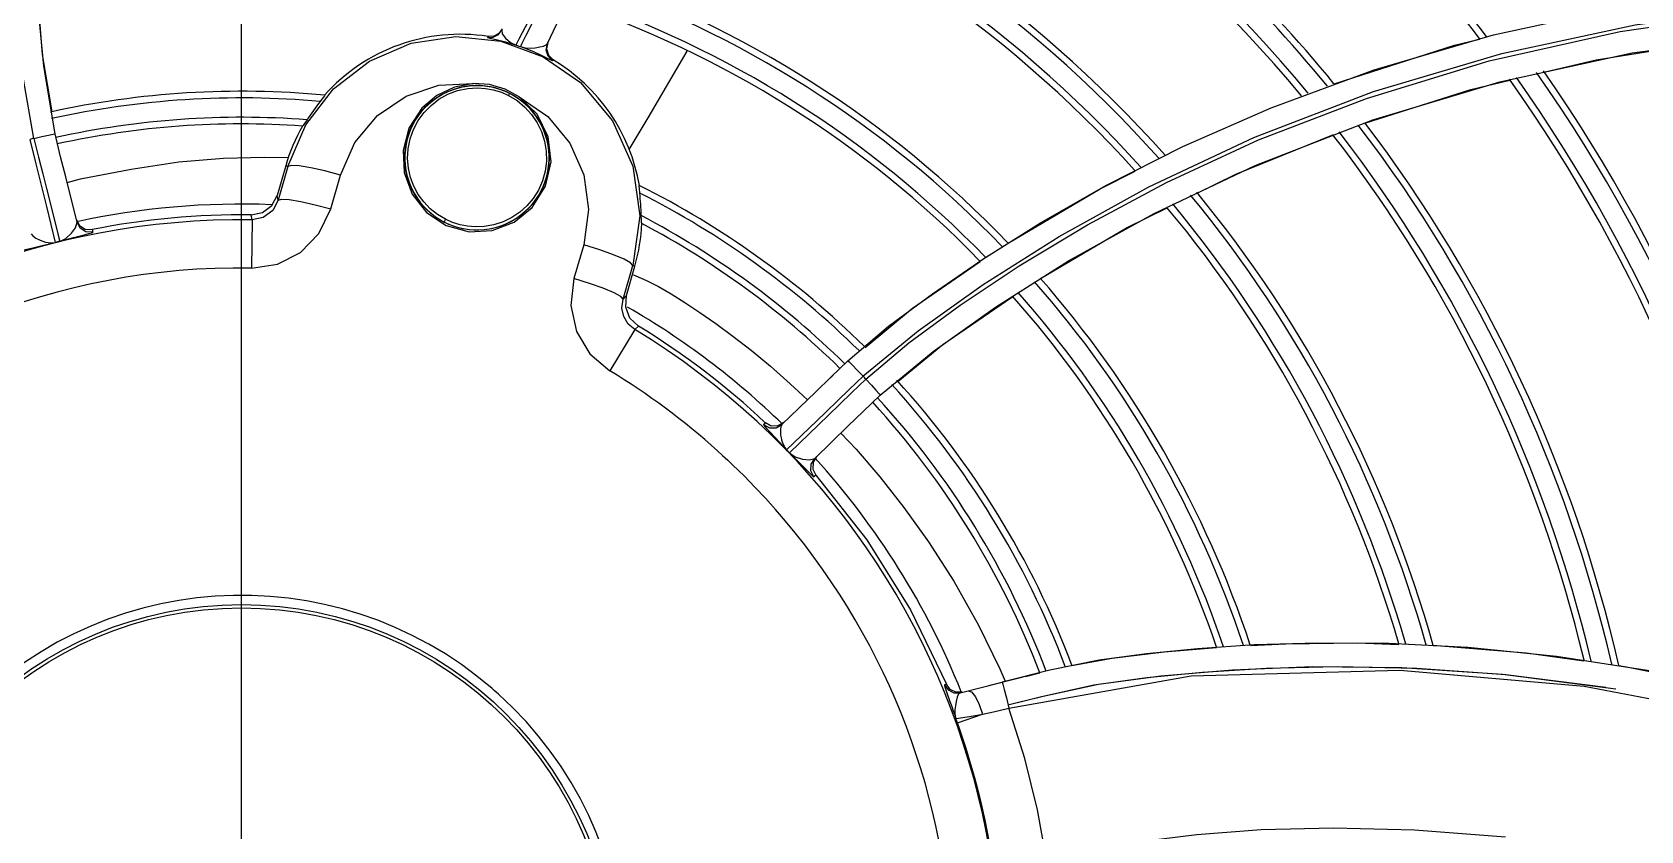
# Model space of a CAD drawing. Header units: metres. Extents: x -367 to 374, y -238 to 224.
# Drawn here: x 351.6378 to 351.7574, y 176.7256 to 176.785 of the extents above; entities that cross this region are included whole.
import ezdxf
from ezdxf.enums import TextEntityAlignment as Align

# ---------------------------------------------------------------- set-up
doc = ezdxf.new("R2010")
doc.units = ezdxf.units.M
for name, color, linetype in [('ELE-ALIMENTADORES', 160, 'Continuous'), ('LA_BAU_BASES GERAIS_R00$0$ARQ-XREF-ATT', 8, 'Continuous'), ('LA_BAU_BASES GERAIS_R00$0$BASE', 253, 'Continuous'), ('LA_BAU_BASES GERAIS_R00$0$dutos', 31, 'Continuous')]:
    doc.layers.add(name, color=color, linetype=linetype)
doc.styles.add('LA_BAU_BASES GERAIS_R00$0$R60-125-RS', font='romans.shx', dxfattribs={"height": 0.19})
doc.styles.add('LA_BAU_BASES GERAIS_R00$0$R80-100-RS', font='romans.shx', dxfattribs={"height": 0.203})

# ---------------------------------------------------------------- blocks, each defined once
blk = doc.blocks.new('LA_BAU_BASES GERAIS_R00$0$A$C2E3D5B4E')
at = {"layer": 'LA_BAU_BASES GERAIS_R00$0$dutos', "color": 251}
for p, q in [((-15.09664577555668, -1.495762050046039), (-15.09664577555668, -0.9803166271737496)), ((-15.0035933161862, -1.165231849159397), (-14.99382431792947, -1.163130484613873)), ((-15.07599991465122, -1.165535579824507), (-15.07529210589928, -1.164187713734179)), ((-15.08070982175514, -1.165364814792781), (-15.07736667813742, -1.165705563744893)), ((-15.0783201881145, -1.165362047825226), (-15.07835724816096, -1.165445155202804)), ((-15.07789427579928, -1.165335525510898), (-15.07832065996581, -1.165361989179189)), ((-15.01247347682738, -1.167839299871673), (-15.0035933161862, -1.165231849159397)), ((-14.99329244070441, -1.166590710651406), (-14.98308865663239, -1.165199644219399)), ((-15.07736667813742, -1.165705563744893), (-15.07421569964754, -1.166871270238232)), ((-15.07387573849974, -1.165816769088167), (-15.07396893630812, -1.16629453147624)), ((-15.07396893630812, -1.16629453147624), (-15.07382665194427, -1.166757937073896)), ((-15.07382665194427, -1.166757937073896), (-15.07348152207078, -1.16710094608942)), ((-15.00311879200262, -1.16872362647581), (-14.99329244070441, -1.166590710651406)), ((-15.07421569964754, -1.166871270238232), (-15.07145212837941, -1.168791617423892)), ((-15.07351808635985, -1.167177653104488), (-15.07348152207078, -1.16710094608942)), ((-15.02011352039244, -1.170658630285914), (-15.01247347682738, -1.167839299871673)), ((-15.07940310860022, -1.168869220846034), (-15.08082581373765, -1.169125452614651)), ((-15.01256482980398, -1.171565594074025), (-15.00311879200262, -1.16872362647581)), ((-15.07600301725961, -1.169844019463824), (-15.07705690527746, -1.169273028044415)), ((-15.07637308124049, -1.169781387380397), (-15.07670629271252, -1.169596280131088)), ((-15.07467123160313, -1.17114824445315), (-15.07600301725961, -1.169844019463824)), ((-15.08324330173764, -1.170685674489221), (-15.08420776391222, -1.172183938954447)), ((-15.07385119860646, -1.172815302062816), (-15.07467123160313, -1.17114824445315)), ((-15.02131561692704, -1.174957047767464), (-15.01256482980398, -1.171565594074025)), ((-15.07363097592406, -1.174667295026381), (-15.07385119860646, -1.172815302062816)), ((-15.09336017679061, -1.174982490862647), (-15.09398862411672, -1.177174147146332)), ((-15.09319559236565, -1.175029684698245), (-15.09390706321483, -1.177525232078267)), ((-15.09319559236565, -1.175029684698245), (-15.09336017679288, -1.17498249087447)), ((-15.02882178919162, -1.178511261674146), (-15.02131561692704, -1.174957047767464)), ((-15.10886675052598, -1.179170425694508), (-15.10975179311663, -1.175615937090413)), ((-15.08929236620588, -1.175656907311975), (-15.09045767359521, -1.175350458906621)), ((-15.09000958529123, -1.178172617115422), (-15.08929236620133, -1.175656907293785)), ((-15.09390706321483, -1.177525232078267), (-15.09398862411672, -1.177174147146332)), ((-15.11045665220172, -1.180663996135706), (-15.11112052320732, -1.177992038581294)), ((-15.0958538058876, -1.178989097821329), (-15.09593568328592, -1.178622501751931)), ((-15.08288288347239, -1.1784459421321), (-15.08142682200787, -1.179410525153514)), ((-15.10825166760242, -1.179685112119557), (-15.10774964642042, -1.179713980722852)), ((-15.10774964642042, -1.179713980722852), (-15.10770120385632, -1.179908735012475)), ((-15.09585387661991, -1.178989099903163), (-15.09590408807617, -1.182567087536597)), ((-15.11029981886259, -1.18001879656066), (-15.11015680603441, -1.180589266456707)), ((-15.07121297771982, -1.180841088518434), (-15.07193786453399, -1.18335459965482)), ((-15.0700209620918, -1.18121250653229), (-15.07121297780031, -1.18084108879674)), ((-15.068289552647, -1.184870929950819), (-15.06757047686824, -1.182377568334857)), ((-15.06740589244146, -1.182424762158632), (-15.06757047686824, -1.182377568334857)), ((-15.04529963841696, -1.184484787486952), (-15.04155553729197, -1.181912292418644)), ((-15.06803433976302, -1.184616418425946), (-15.06740589243691, -1.182424762142261)), ((-15.06758348788253, -1.183044111068455), (-15.06733076132423, -1.183150622755136)), ((-15.06803433976302, -1.184616418425946), (-15.068289552647, -1.184870929950819)), ((-15.06741428767509, -1.187144022923974), (-15.06926774537578, -1.190204927096318)), ((-15.06715066446031, -1.186876468741218), (-15.06741434222249, -1.187143986319541)), ((-15.05317044377625, -1.190999213724069), (-15.05268086692013, -1.190523882197056)), ((-15.0539537520458, -1.191760828923805), (-15.05647518937758, -1.194192955404731)), ((-15.05785512450029, -1.194201435338698), (-15.05771080235581, -1.19406201875853)), ((-15.05726956914486, -1.194303606210894), (-15.0577108061716, -1.194062015143288)), ((-15.05676885788625, -1.194300413167809), (-15.05726956914486, -1.194303606210894)), ((-15.05633018715889, -1.194052844151599), (-15.05676885788625, -1.194300413167809)), ((-15.05404396395988, -1.19671081055975), (-15.05154596903003, -1.194301074775183)), ((-15.05743441167806, -1.194685322781595), (-15.0569410698331, -1.195206359730662)), ((-15.0569410698331, -1.195206359730662), (-15.05665548134539, -1.195510517426271)), ((-15.05665548134539, -1.195510517426271), (-15.05641587974878, -1.195768945049792)), ((-15.05389922684617, -1.196570963275633), (-15.05416154064415, -1.197000342249055)), ((-15.05416154064415, -1.197000342249055), (-15.05418215358759, -1.197500830796969)), ((-15.05418215358759, -1.197500830796969), (-15.05395614391864, -1.197950028220191)), ((-15.05395614391864, -1.197950028220191), (-15.05410058525695, -1.198089358299228)), ((-15.02136211315246, -1.210572179838607), (-15.02559995154888, -1.210855420969608)), ((-15.00550313318672, -1.210770083222712), (-15.01138582880776, -1.210467985098774)), ((-15.00807369742779, -1.210611136927298), (-15.00779854748407, -1.210620322794682)), ((-15.032904839617, -1.211693911327245), (-15.03657637357628, -1.212448450455383)), ((-14.99429036519132, -1.212104108523533), (-14.99371491176271, -1.212182778578324)), ((-15.0432447679791, -1.214116730756075), (-15.04010788949563, -1.21333649804518)), ((-15.04112482084111, -1.213588298815637), (-15.03856230267502, -1.212947848584633)), ((-15.04027458140763, -1.212353690823591), (-15.03989770445651, -1.213247914010651)), ((-15.03657637357628, -1.212448450455383), (-15.04010797023329, -1.213336534911548)), ((-15.03837658021848, -1.212901430964564), (-15.03731099923834, -1.212641895850254)), ((-15.0442480165093, -1.213492094950823), (-15.04440921109426, -1.213532855289202)), ((-15.04397039449759, -1.21387033120817), (-15.04424805824556, -1.213491995222)), ((-15.04355231273212, -1.214079973831474), (-15.04397039449759, -1.21387033120817)), ((-15.04308294030898, -1.214076259210458), (-15.04355231273212, -1.214079973831474)), ((-15.04343183718629, -1.216361646794837), (-15.04158503172812, -1.215700353797445)), ((-15.02085644063027, -1.224286233444843), (-15.015478201934, -1.224158652324775)), ((-15.015478201934, -1.224158652324775), (-15.00947207275112, -1.224303552992467)), ((-15.00947207275112, -1.224303552992467), (-15.00270291388779, -1.224827717185406))]:
    blk.add_line(p, q, dxfattribs=at)
for points in [[(-15.11206949486859, -1.172934825730124), (-15.11283633558378, -1.168536106408908), (-15.11336107657553, -1.163550525492326), (-15.11369520659946, -1.15795739036065), (-15.11375688419685, -1.151671736734613), (-15.11343626236157, -1.144598185712027), (-15.11258307321532, -1.136627865246453), (-15.111012193845, -1.127737619664629)], [(-15.11072561841229, -1.170962558380495), (-15.11143329932884, -1.166700321344877), (-15.11192934152086, -1.160405808536495)], [(-15.11050347986202, -1.172602806486509), (-15.11133436265482, -1.167561832161198), (-15.11187471903031, -1.161837914885552)], [(-15.07373210645574, -1.161841184165212), (-15.07421022513017, -1.162762960165026), (-15.07462545964654, -1.163570680698001), (-15.07550158209551, -1.165281330182268)], [(-15.07391236482499, -1.165894968867804), (-15.07346425356445, -1.164948969655313), (-15.07293410259399, -1.16385711346237), (-15.07233080544802, -1.162648157265437)], [(-15.05045431105827, -1.190604121900549), (-15.0463596126192, -1.187237250129044), (-15.04152481700248, -1.183797989598759), (-15.03586640886715, -1.180215636843684), (-15.02920535049361, -1.176533361561894), (-15.02140234239823, -1.172871037151424), (-15.01250399060018, -1.169460548198629), (-15.00298112066821, -1.166626628569873), (-14.99305551047883, -1.164493949127689), (-14.98277117865473, -1.163105106078262), (-14.97214313359655, -1.16249750049036), (-14.96120531721681, -1.16271293473045)], [(-15.05024577293671, -1.190820036849516), (-15.04703560331018, -1.18811967330538), (-15.04323343127544, -1.185336763244493), (-15.03884322061867, -1.182400715235133), (-15.03377599214946, -1.179346774546218), (-15.02789433472662, -1.176206667247868), (-15.02105936283124, -1.173050918733395), (-15.01304500547531, -1.169963061156238), (-15.00391562961659, -1.167179286177713), (-14.9941910761404, -1.165002641101353), (-14.98410242227737, -1.163542370523544), (-14.97368038784725, -1.162836933988444), (-14.9629439752307, -1.162925472762879), (-14.95193788785673, -1.163849168788772)], [(-15.08979654432733, -1.169257240275044), (-15.08713040040084, -1.167197078757169), (-15.08403395411915, -1.16587161635988), (-15.08070982175514, -1.165364814792781)], [(-15.07835724816096, -1.165445155202804), (-15.07792755974288, -1.165417419457924), (-15.07755422009086, -1.165215416731087), (-15.0772997829622, -1.164879071328585)], [(-15.07835724803681, -1.165445154402448), (-15.07818546646922, -1.165489264665382), (-15.07770807019187, -1.165592469122828)], [(-15.07726037466, -1.164793794991681), (-15.07751868018022, -1.165134276174001), (-15.07789427579928, -1.165335525510898)], [(-15.07770807019187, -1.165592469122828), (-15.07702196190667, -1.165765241669476), (-15.07624049644255, -1.166008561985734)], [(-15.0773000430645, -1.164878950504033), (-15.07726455529018, -1.165161545357194), (-15.07703370934087, -1.16548484214735)], [(-15.07703370934087, -1.16548484214735), (-15.0766636100202, -1.16580242358458), (-15.07624049643755, -1.166008561994829)], [(-15.07624053891232, -1.166008692146249), (-15.07621039036167, -1.165946890340535), (-15.07612932317988, -1.165786237214604), (-15.07599991465122, -1.165535579824507)], [(-15.07550158209551, -1.165281330182268), (-15.075681001661, -1.165636240530773), (-15.07580977995485, -1.16589561104928), (-15.07588854552569, -1.166058234732816), (-15.07591671502223, -1.166118955315767)], [(-15.01544674430215, -1.16888011546024), (-15.00649521957575, -1.166008249863523), (-15.00462368408853, -1.165559489193299)], [(-15.07624049644255, -1.166008561985734), (-15.07613224423903, -1.166044402099658), (-15.07602430212683, -1.166081166031915), (-15.07591667803354, -1.166118851078579)], [(-15.07591667803354, -1.166118851078579), (-15.0754350026873, -1.166291184627596), (-15.07489584191944, -1.166510120242208), (-15.07438269028398, -1.166743997771562), (-15.07397909685096, -1.166944581395626), (-15.07371133486095, -1.167083956853901), (-15.0735645004147, -1.167159486486241), (-15.07351803719939, -1.167177682328372)], [(-15.07591667193356, -1.166118844280106), (-15.07556528887835, -1.166203730511086), (-15.07518826636579, -1.166230623128001), (-15.07481054214531, -1.166200849297354), (-15.07446838436181, -1.166144380990488), (-15.07419489444555, -1.166076811750543), (-15.07400810105628, -1.165995969335825), (-15.07391207800538, -1.165895028604325)], [(-15.07351808635985, -1.167177653104488), (-15.07386278575677, -1.166834897437809), (-15.07400503778945, -1.166372080890767), (-15.07391237113825, -1.165894984112754)], [(-15.06355068167932, -1.166445720327545), (-15.06644931617757, -1.171418625922968), (-15.0678479789226, -1.173749900047994)], [(-14.99985223733938, -1.168013942136611), (-14.99597704172311, -1.167093852855658), (-14.98853227171867, -1.165905302185536)], [(-15.08440202423571, -1.169798089010953), (-15.08196816428381, -1.168989460135606), (-15.07940340787218, -1.168869222138426)], [(-15.08147886427241, -1.178948564906648), (-15.08207738272085, -1.178590999279265), (-15.0826198421737, -1.178158267671904), (-15.08309905443821, -1.177657102871933), (-15.08350621514637, -1.177097144429979), (-15.08383522871509, -1.176486803601335), (-15.08408057466295, -1.175834288846715), (-15.08423744944594, -1.175144071112925), (-15.08429865032076, -1.174426763469171), (-15.08425858909868, -1.173700822715261), (-15.08411320607729, -1.17297403127094), (-15.08386303513726, -1.172270481702697), (-15.08351395320278, -1.171610323654647), (-15.08307648145046, -1.171011189647913), (-15.08255985757887, -1.170482880930365), (-15.08196828420932, -1.170030565121749), (-15.08129906008571, -1.169659377416508), (-15.08057898356901, -1.169390258645478), (-15.07982124579894, -1.169230152496027), (-15.07913248033356, -1.169184451625995), (-15.07850031397493, -1.169223801604574), (-15.0779296617261, -1.169327415140003), (-15.07732849290323, -1.169511278295147), (-15.0767908973703, -1.169747911815364)], [(-15.07670629271252, -1.169596280131088), (-15.07705180731682, -1.169435320946548), (-15.07740781279017, -1.169299344049875), (-15.07777253755876, -1.169189012489085), (-15.07814414382437, -1.169104873589902), (-15.07852077649522, -1.169047342338388), (-15.07890063487366, -1.169016702361375), (-15.07928172543916, -1.169013125787103), (-15.07966208228481, -1.169036630029666), (-15.0800398584629, -1.169087103693244), (-15.08041327252522, -1.169164333977903), (-15.08078051555094, -1.169267996821588), (-15.08113975372453, -1.169397640980321), (-15.0814891203463, -1.169552663410911), (-15.08182678940511, -1.169732320773335), (-15.08215100279176, -1.169935741816232), (-15.08246007090065, -1.170161930320944), (-15.0827523851367, -1.17040977483947), (-15.08302641130513, -1.170678043084706), (-15.08328070273228, -1.170965388579759), (-15.08351390886537, -1.171270355135391), (-15.08372478761066, -1.171591387448359)], [(-15.08082581373765, -1.169125452614651), (-15.08213678304173, -1.16974452477524), (-15.08324330177447, -1.17068567445466)], [(-15.07705690527746, -1.169273028044415), (-15.07820683336649, -1.168943352889698), (-15.07940310860022, -1.168869220846034)], [(-15.07145212837941, -1.168791617423892), (-15.06907337232815, -1.17162972912746), (-15.06756755478591, -1.175011850255657), (-15.06705011847635, -1.178686249850841), (-15.06757047695601, -1.182377568309391)], [(-15.01314606096639, -1.171806222810744), (-15.00527238415498, -1.169300849812942), (-15.00238821913626, -1.16861606133142)], [(-15.09319559236565, -1.175029684698245), (-15.09186314500903, -1.171923939681335), (-15.08979654432733, -1.169257240275044)], [(-15.0904616379753, -1.169726875785898), (-15.09048305801434, -1.169777784145197), (-15.09059191056394, -1.169930584795736), (-15.09078576329193, -1.170191140160284)], [(-15.08929236620133, -1.175656907293785), (-15.08821319143726, -1.173234657211367), (-15.08653516749337, -1.171241291510967), (-15.08440202423571, -1.169798089010953)], [(-15.0767908973703, -1.169747911815364), (-15.07615351135883, -1.170133204638375), (-15.07557980741922, -1.170604685203841), (-15.07507931459577, -1.171154007326265), (-15.07466349957485, -1.171768413126017), (-15.07434162514255, -1.172432064294014), (-15.0741163619241, -1.173139959387925), (-15.07399457382371, -1.173877684082697), (-15.07398073517516, -1.174627421411685), (-15.07407528534668, -1.175369490621677), (-15.07427490924874, -1.176086778204706), (-15.07457973850251, -1.176775684428947), (-15.07496962901359, -1.17739663144647), (-15.07543176835179, -1.177944003382152), (-15.07596182869929, -1.17841948643462), (-15.0765485897291, -1.178815367963296), (-15.07720354652474, -1.179135247317106), (-15.07788940892624, -1.179357802343191), (-15.07860672748529, -1.179483436471571), (-15.07925451256915, -1.179509294416391), (-15.07984861121986, -1.179461246358812), (-15.08038102033834, -1.179358326096633), (-15.08095462376241, -1.179179831553199), (-15.08147886427241, -1.178948564906648)], [(-15.07679093269371, -1.169747981620901), (-15.07676558206913, -1.169699393820054), (-15.07674214741292, -1.169655716411114), (-15.07672340919225, -1.16962220904378), (-15.07671149425687, -1.169602548804221), (-15.07670633212092, -1.169596364443066)], [(-15.07380731544208, -1.173836384998765), (-15.07385931176168, -1.173456211094788), (-15.07393833917831, -1.17308084764835), (-15.07404395910362, -1.172712237603889), (-15.0741755936142, -1.17235227494956), (-15.07433252900273, -1.172002802006944), (-15.0745139204605, -1.171665600151471), (-15.0747187963625, -1.171342382364571), (-15.07494607002536, -1.171034776102431), (-15.07519454365229, -1.17074432229191), (-15.07546291782228, -1.170472465874525), (-15.07574979148922, -1.170220556869651), (-15.07605369184103, -1.169989825686287), (-15.07637308124049, -1.169781387380397)], [(-15.0760030172828, -1.169844019438358), (-15.07388402105835, -1.171312054628913), (-15.07225015768609, -1.1732897392273), (-15.07120959105623, -1.175641491966132), (-15.07084460898477, -1.178216251615311), (-15.07121297771982, -1.180841088518434)], [(-15.09176595074723, -1.171554612026455), (-15.09194914991849, -1.171818081052777), (-15.09206111809544, -1.171972950600946), (-15.09211005025782, -1.172022503598498)], [(-15.08372478761066, -1.171591387448359), (-15.08391221055854, -1.171926834465637), (-15.08407517386559, -1.172274962039126), (-15.08421280412858, -1.172633960350765), (-15.0843243661634, -1.173001957964232), (-15.0844092668267, -1.173377029682058), (-15.08446706003224, -1.173757210696465), (-15.08449744938753, -1.174140507732488), (-15.08450029001733, -1.174524913216999), (-15.08447558852686, -1.174908418814709), (-15.08442350164887, -1.175289026578582), (-15.0843443347153, -1.17566475805296), (-15.08423853918111, -1.176033666557203), (-15.08410670543799, -1.176393857564733), (-15.08394955825497, -1.176743491859895), (-15.08376795143477, -1.177080793907123), (-15.08356286370554, -1.177404057588035), (-15.08333538716943, -1.177711662548688), (-15.0830867213549, -1.178002077194549), (-15.08281815737382, -1.178273872532998), (-15.08253108550252, -1.178525709737812), (-15.08222698521058, -1.178756351667005), (-15.08190739937982, -1.17896468011412), (-15.08157398456797, -1.179149663316537)], [(-15.03235262713906, -1.176416954058084), (-15.02668092257045, -1.173546155053998), (-15.02011352039244, -1.170658630285914)], [(-15.11206947999199, -1.172934622612672), (-15.11148145218704, -1.172799794504215), (-15.11098301650554, -1.172690443122235), (-15.11063238658426, -1.172619561803629), (-15.11050347523451, -1.172602814686513)], [(-15.10970463787817, -1.175802261070828), (-15.1100860503152, -1.174295190274904), (-15.11050347986202, -1.172602806486509)], [(-15.08420776391222, -1.172183938954447), (-15.08463620403836, -1.173820679887001), (-15.08455663814584, -1.175472248400808), (-15.08396249895259, -1.177078803458869), (-15.08288288347239, -1.1784459421321)], [(-15.02561705169137, -1.17700276133445), (-15.02273686613353, -1.175582160017882), (-15.01553268371208, -1.172678742479263)], [(-15.11112052320732, -1.177992038581294), (-15.11148875606432, -1.176503545179628), (-15.11191214143764, -1.174822723094337), (-15.112360722424, -1.173007221845808)], [(-15.11206947648907, -1.172934637353762), (-15.11172786064299, -1.174326723651291), (-15.11141174615796, -1.175568540982283), (-15.11113627910345, -1.176671000236354), (-15.11089794468853, -1.177630303138073), (-15.11029981886259, -1.18001879656066)], [(-15.08157398456797, -1.179149663316537), (-15.08122842077046, -1.179310414062172), (-15.08087238958069, -1.179446179938793), (-15.08050766914994, -1.179556299021613), (-15.08013607295379, -1.179640232817007), (-15.07975943815336, -1.17969756724932), (-15.0793796386647, -1.17972801057175), (-15.07899857816255, -1.179731399321724), (-15.07861809609676, -1.179707695621516), (-15.07824009949627, -1.179656985463851), (-15.07786651729793, -1.1795794937604), (-15.07749921165441, -1.179475569584326), (-15.0771400216363, -1.17934568703248), (-15.07679078122828, -1.179190457056109), (-15.07645327796172, -1.179010618594191), (-15.07612924623072, -1.178807036112346), (-15.07582036400481, -1.178580700155806), (-15.07552824740196, -1.178332729258443), (-15.07525442652877, -1.178064355127106), (-15.07500034141822, -1.177776919344694), (-15.07476734337479, -1.177471879977645), (-15.07455668316334, -1.177150808723752), (-15.07436949105477, -1.176815371759119), (-15.07420676895526, -1.176467320353083), (-15.07406937983069, -1.176108470604674), (-15.07395804637872, -1.175740696665969), (-15.07387334981468, -1.175365931134991), (-15.07381572227541, -1.174986146814888), (-15.07378544227413, -1.174603314644344), (-15.07378264284944, -1.174219405697556), (-15.07380731544208, -1.173836384998765)], [(-15.1095998007022, -1.176223922399629), (-15.10859874665948, -1.175950114931481), (-15.10484837132071, -1.175226647509305), (-15.10129324231457, -1.174686719096542), (-15.09799287287933, -1.174408934438986), (-15.09493349381319, -1.174328463316385), (-15.0931847630095, -1.17435659884876)], [(-15.09045767359521, -1.175350458906621), (-15.09148939600664, -1.175122916348926), (-15.09234969077534, -1.174981980260497), (-15.09294582552729, -1.174947189307829), (-15.09319559236792, -1.17502968470734)], [(-15.07503801579287, -1.178073747146016), (-15.07403880708534, -1.176484065034572), (-15.07363097592406, -1.174667295026381)], [(-15.03967076352819, -1.180727957349234), (-15.03282582320389, -1.176673312388345), (-15.03022040713222, -1.175379448624597)], [(-15.09593568328592, -1.178622501751931), (-15.09509061091012, -1.178446751641502), (-15.09440002447081, -1.17793303040861), (-15.09398862201897, -1.177174147749326)], [(-15.09390706122986, -1.177525232137384), (-15.09432670231217, -1.178304074783853), (-15.09503347515147, -1.17882383449313), (-15.0958538058876, -1.178989097821329)], [(-15.09390710644402, -1.177525383685577), (-15.0936728777292, -1.177449767478436), (-15.09309982565628, -1.177485018638151), (-15.09224235285956, -1.177627410659341), (-15.0911796812311, -1.17786378896534), (-15.09000958380102, -1.178172611894013)], [(-15.06705008986182, -1.176997234992712), (-15.06707672973971, -1.176669518149254), (-15.0670877791913, -1.176484268754109), (-15.06707894108376, -1.176431756225327)], [(-15.04155553729197, -1.181912292418644), (-15.0372745022205, -1.179218315672813), (-15.03235262713906, -1.176416954058084)], [(-15.09590414331115, -1.182567088288749), (-15.09397150231916, -1.18227661969803), (-15.09225513402816, -1.18140126638508), (-15.0908885469712, -1.180009463103204), (-15.09000958529123, -1.178172617115422)], [(-15.07800673812153, -1.179785977479412), (-15.07638748726458, -1.179166832370072), (-15.07503801579287, -1.178073747146016)], [(-15.0668975055878, -1.179252084446205), (-15.06691280333871, -1.179183560353238), (-15.0669256843762, -1.178992392705084), (-15.06694137376508, -1.178672944928337)], [(-15.04059857566926, -1.185480657603591), (-15.03517828430449, -1.182042771061504), (-15.02882178919162, -1.178511261674146)], [(-15.03725977745034, -1.183356886782974), (-15.03086187798272, -1.179589680468496), (-15.02785267862737, -1.178105445346489)], [(-15.11015694087746, -1.18058870887279), (-15.10970762903935, -1.180370836290138), (-15.10927884364582, -1.179984427156967), (-15.10897384271902, -1.179574071198374), (-15.10886661958784, -1.179170410413178)], [(-15.10913804614347, -1.180310497051039), (-15.10833330344349, -1.180101160438142), (-15.1079834318848, -1.180007613820351), (-15.10776524140738, -1.179941681347998), (-15.10770351042402, -1.179909194434629)], [(-15.10891549336657, -1.178975155644082), (-15.10867479692615, -1.179417016511877), (-15.10825166760242, -1.179685112119557)], [(-15.10770120385632, -1.179908735012475), (-15.10820331502873, -1.179879842953312), (-15.10862628608629, -1.179611884818485), (-15.10886675052598, -1.179170425694508)], [(-15.08147883047332, -1.178948500405284), (-15.08150417203842, -1.178998388588923), (-15.08152896741103, -1.179048404308276), (-15.08154913795306, -1.179090351389902), (-15.08156348326611, -1.179121549600211), (-15.08157193604848, -1.179141724567387), (-15.08157397077684, -1.179149640859293)], [(-15.08142682200787, -1.179410525153514), (-15.07973449620522, -1.179872824959318), (-15.07800673812153, -1.179785977479412)], [(-15.1129432085736, -1.181215604481338), (-15.11270203654203, -1.181182377684024), (-15.11215464923316, -1.181055443724915), (-15.1113617421247, -1.180866743524064), (-15.11045650183314, -1.1806634150268)], [(-15.11226345822752, -1.180016600291026), (-15.11215886842774, -1.180183560881858), (-15.11193382756846, -1.180349011875194), (-15.11160375125064, -1.180508667881156)], [(-15.11160375125064, -1.180508667881156), (-15.11120386113589, -1.180638666003404), (-15.11080251104295, -1.180691570256101), (-15.11045678728397, -1.18066346994209)], [(-15.11015726293545, -1.180588807377433), (-15.10984818250563, -1.180501830827495), (-15.10950826192538, -1.180409043715088), (-15.10913804614347, -1.180310497051039)], [(-15.06757047694418, -1.182377568596792), (-15.06772582837175, -1.182184305258204), (-15.06820577089229, -1.181915688392735), (-15.06898759119213, -1.181583027032218), (-15.0700209620918, -1.18121250653229)], [(-15.05029839361669, -1.188472489185813), (-15.04676787379458, -1.185556437312414), (-15.04173458223977, -1.182081585868843)], [(-15.07193786453399, -1.18335459965482), (-15.0721668356714, -1.185356991247943), (-15.07174634103785, -1.187278653492911), (-15.07074438030895, -1.188944246092149), (-15.06926776407499, -1.190204915586662)], [(-15.06828959917402, -1.184871091308821), (-15.0684476844458, -1.184683178160128), (-15.0689523458359, -1.184409287384995), (-15.06975614145676, -1.184075169316827), (-15.07078350796746, -1.183712233778976), (-15.07193786453854, -1.183354599668462)], [(-15.06733076132423, -1.183150622755136), (-15.06653541771539, -1.183492790872776), (-15.06565809538824, -1.183938923250651), (-15.06471077273955, -1.184486743936475), (-15.06368603816418, -1.185131394093958), (-15.06258205507129, -1.185862731710301), (-15.06139367854303, -1.186686679482307), (-15.06012018845513, -1.187617492944526), (-15.05876300643513, -1.188672463864066), (-15.05733582737594, -1.189866658511789), (-15.0558560721488, -1.191181611845138), (-15.05457849103686, -1.192363307743733)], [(-15.06715057131169, -1.186876442442269), (-15.06777422146934, -1.186279468279906), (-15.06808762782384, -1.185477809673728), (-15.06803438823817, -1.184616404522501)], [(-15.05157037742219, -1.18945803620835), (-15.04855522872458, -1.186895160181564), (-15.04529963841696, -1.184484787486952)], [(-15.04786512946885, -1.190997297186811), (-15.04452019873816, -1.188247446144203), (-15.03932451340052, -1.184677047212688)], [(-15.06741434222249, -1.187143986319541), (-15.0679013022359, -1.186728166553337), (-15.0682308735777, -1.186176901292754), (-15.06836856665905, -1.18554002717309), (-15.06828955434867, -1.184870928936732)], [(-15.04917457917963, -1.192009528914866), (-15.04523595736646, -1.188778076544338), (-15.04059857566926, -1.185480657603591)], [(-15.05157038099196, -1.189458039582576), (-15.05283882042158, -1.190675485712461), (-15.0539537520458, -1.191760828923805)], [(-15.05157037023946, -1.189458032017399), (-15.05148066291531, -1.189535687401701), (-15.05124571383885, -1.189771378388002), (-15.05088579930543, -1.190145233974079), (-15.05045348159274, -1.19060335814055)], [(-15.05613237639, -1.196080739610522), (-15.05389265711665, -1.193921513726934), (-15.05318771270549, -1.193243506121405), (-15.05237913523843, -1.192462658210104), (-15.05147297202075, -1.19157895106099), (-15.05045347538044, -1.190603351838661)], [(-15.05024495125917, -1.190819247013394), (-15.05127974042443, -1.191811115712596), (-15.05219714183113, -1.192705765657308), (-15.05301418224735, -1.193495532310124), (-15.05372581694337, -1.194181559333344), (-15.05591785882734, -1.19630283689429)], [(-15.05024494171857, -1.190819238027586), (-15.0498341633056, -1.191261071497763), (-15.04949024373036, -1.191638054978), (-15.04925354320994, -1.191906269708568), (-15.04917458395903, -1.192009537014826)], [(-15.05154596903003, -1.194301074775183), (-15.0504315160606, -1.193217228693982), (-15.04917457917963, -1.192009528914866)], [(-15.05785512450029, -1.194201435338698), (-15.0574134428889, -1.1944432393081), (-15.05691331729804, -1.19444006754901), (-15.05647506237983, -1.194192833241402)], [(-15.05785337588759, -1.194203078925682), (-15.05782706395803, -1.194252120962744), (-15.0577328279046, -1.194363230121496), (-15.05759536748201, -1.194513663867554), (-15.05743441167806, -1.194685322781595)], [(-15.05647533964247, -1.19419255740894), (-15.05656414207942, -1.194352464864721), (-15.05659559249352, -1.194558233739997), (-15.05659433582514, -1.194776567448287)], [(-15.05659433582514, -1.194776567448287), (-15.05657481304206, -1.194984478596496), (-15.05654459171001, -1.195172105279823), (-15.05650726675412, -1.195338360914945), (-15.05646454271209, -1.195483365212283), (-15.05641818590902, -1.195608604726374), (-15.05636972923458, -1.19571679212703), (-15.05632046580286, -1.195810577284362), (-15.05627118272878, -1.195892225766045), (-15.05622265645798, -1.195963689624193), (-15.05617497845242, -1.196027118334939), (-15.05613199019353, -1.196080363580847)], [(-15.05209499579769, -1.19483056575308), (-15.05097133261916, -1.196031501628283), (-15.04921125690544, -1.198078695098673), (-15.04741700464319, -1.200365026838597), (-15.04558838762114, -1.202903381504882), (-15.04369198444874, -1.205828331016789), (-15.04187915275634, -1.209111483857384), (-15.04027458140763, -1.212353690823591)], [(-15.06127781070427, -1.196138439776121), (-15.06088918239539, -1.196491874846004), (-15.06050408761803, -1.196849153040318), (-15.06012256433587, -1.197210239035201)], [(-15.05641587974878, -1.195768945049792), (-15.05621644137091, -1.19598685781574), (-15.05613212239177, -1.196080213681569)], [(-15.05591771283844, -1.19630224007841), (-15.05571597448215, -1.196498780843001), (-15.05550003842882, -1.19671219944729), (-15.0552697866824, -1.196942339424538), (-15.05502249678557, -1.197191993986678), (-15.05450404872272, -1.197718233742933)], [(-15.0559174697355, -1.196302466517125), (-15.055495958135, -1.196586681571432), (-15.0549432585608, -1.196763312306473), (-15.05444078485698, -1.196819888122889), (-15.05404387352064, -1.196710924390288)], [(-15.05410058525695, -1.198089358299228), (-15.05432661975237, -1.197640070534987), (-15.05430604652747, -1.19713978846238), (-15.05404396395988, -1.19671081055975)], [(-15.05450404872272, -1.197718233742933), (-15.0542893729903, -1.197931379801673), (-15.05415180188584, -1.198058252669114), (-15.0541021364038, -1.198087590469811)], [(-15.05395302675061, -1.197953580037108), (-15.05016575568379, -1.202770388163742), (-15.04691708621476, -1.207971289404384), (-15.04424801643336, -1.21349209491899)], [(-15.03492795845341, -1.212090932162653), (-15.03194275927808, -1.211549244120476), (-15.02808365539977, -1.211091106210631), (-15.02417273254287, -1.210750065155196)], [(-15.02559995154888, -1.210855420969608), (-15.02938301083896, -1.211235319419472), (-15.032904839617, -1.211693911327245)], [(-15.02166711691552, -1.210610227981931), (-15.01902906448004, -1.210477623678059), (-15.0137253378648, -1.210422457204629), (-15.01062780188204, -1.210525868281081)], [(-15.01138582880776, -1.210467985098774), (-15.01664747678979, -1.210425541280244), (-15.02136211315246, -1.210572179838607)], [(-15.00779854748407, -1.210620322794682), (-15.00115779473936, -1.211165264405906), (-14.9968754049728, -1.21175070855287)], [(-14.9915197755472, -1.212565552475724), (-14.99891309923396, -1.211426722193835), (-15.00550313318672, -1.210770083222712)], [(-15.03968357858048, -1.215029890690573), (-15.03727743277159, -1.214426858410377), (-15.03330986091851, -1.213539476976337), (-15.02936068223016, -1.212994308884561), (-15.0252193364272, -1.212579854912008), (-15.02048594753705, -1.212283237449526), (-15.01520517261042, -1.21216569681809), (-15.00929552130674, -1.212296420132304), (-15.00268321713838, -1.212768045619384), (-14.99524639102356, -1.213708971804124)], [(-15.03968270557152, -1.215029369995761), (-15.03707359751797, -1.214373924310792), (-15.03295754683586, -1.213475985930643), (-15.02831583359466, -1.212875335839897), (-15.02298901044196, -1.212416240917889), (-15.01705148387919, -1.212180255563624), (-15.0104011320841, -1.212249813087226), (-15.00291577309054, -1.212744375726913), (-14.99451160644867, -1.213825263631122)], [(-14.99371491176271, -1.212182778578324), (-14.98536487369847, -1.21384201294012), (-14.98303011802318, -1.21447165093349)], [(-15.04010788949563, -1.21333649804518), (-15.04006500822879, -1.213478112783093), (-15.03995887793144, -1.213879872408768), (-15.0397986799494, -1.21450775180773), (-15.03960791815325, -1.215270824656443)], [(-15.0396078146382, -1.21527080095683), (-15.02606004591689, -1.212859003448727), (-15.01055294793332, -1.212433099213456), (-14.99685051568122, -1.213622897379253), (-14.98386075032749, -1.216114498248032), (-14.96975715013468, -1.220382697557113), (-14.95464921129405, -1.226886505057962)], [(-15.07755383864196, -1.214214800095476), (-15.07770621638338, -1.21407858361971), (-15.0778595652273, -1.213943462810391), (-15.07801387728932, -1.213809444583319)], [(-15.04440921130117, -1.213532855332858), (-15.04440411264613, -1.213589118273092), (-15.04435174814398, -1.213761307227003), (-15.04425437368445, -1.214042626278285), (-15.04399363370703, -1.214766356258849)], [(-15.04440921109426, -1.213532855289202), (-15.04413150248911, -1.213911009302763), (-15.04371370543822, -1.214120461891696), (-15.0432448442707, -1.214116705855929)], [(-15.04324476630927, -1.214116793093751), (-15.04335330310505, -1.214208556752681), (-15.04344619618632, -1.214439728044169), (-15.04352462198676, -1.214764798991098), (-15.04358902004515, -1.215098623781785), (-15.0436260409474, -1.215390459036541), (-15.04362686180821, -1.215636984135642), (-15.04359753450308, -1.21584934919764), (-15.04354938529741, -1.216036728596634)], [(-15.04265271296208, -1.213968637159894), (-15.04239180287504, -1.214055212055143), (-15.04209949487404, -1.214412149637326), (-15.04181717352958, -1.214987161965553), (-15.04158496299442, -1.215700338971772)], [(-15.04399363370703, -1.214766356258849), (-15.0438632340929, -1.215130124018913), (-15.0437444795848, -1.215466782900592), (-15.04363992086064, -1.215769215052831), (-15.04354937540711, -1.216036758064263)], [(-15.04336445642366, -1.216005093396859), (-15.0428919916958, -1.215932580694869), (-15.04254383589887, -1.215877044800152), (-15.04210706213553, -1.215800713585566), (-15.04158504564339, -1.215700358781476)], [(-15.04158503172812, -1.215700353797445), (-15.04098651886397, -1.215576303527712), (-15.04033775157495, -1.215435144558512), (-15.03960781463593, -1.215270800955011)], [(-15.03679142849478, -1.226660666685063), (-15.03748303610291, -1.222807329878094), (-15.03842304939144, -1.219005364966222), (-15.0396078146382, -1.21527080095683)], [(-15.04354940457824, -1.216036735098612), (-15.04349543057333, -1.216026928097278), (-15.04336445642366, -1.216005093396859)], [(-15.03679142417514, -1.226660691649784), (-15.03357420922612, -1.225866081365609), (-15.02987480108141, -1.22516556121144), (-15.02564386492395, -1.22464125236155), (-15.02085644063027, -1.224286233444843)]]:
    blk.add_lwpolyline(points, dxfattribs=at)
for centre, radius in [((-15.07914265606541, -1.174377912445095), 0.005376206838320744), ((-15.09664577555668, -1.235418544163338), 0.02785037344216057), ((-15.09664577555668, -1.235418544163338), 0.02760021473586094)]:
    blk.add_circle(centre, radius, dxfattribs=at)
for centre, radius, start, end in [((-15.09664577555668, -1.235418544163338), 0.1155584923812464, 37.23055609491627, 65.36125383960766), ((-15.09664577555668, -1.235418544163338), 0.1160505007001743, 37.12969847985931, 65.26651655827732), ((-15.09664577555668, -1.235418544163338), 0.1044904655089096, 39.43239492792012, 67.4071564846064), ((-15.09664577555668, -1.235418544163338), 0.1049825870991914, 39.33745279655304, 67.31996860287514), ((-15.09664577555668, -1.235418544163338), 0.1025583829067403, 39.80232835301559, 67.74580182995142), ((-15.09664577555668, -1.235418544163338), 0.1030503912256682, 39.708564866632, 67.6601351485255), ((-15.09664577555668, -1.235418544163338), 0.09149035603440345, 41.82256488740711, 69.55728695627201), ((-15.09664577555668, -1.235418544163338), 0.09198247762468525, 41.73673800713073, 69.48195428155513), ((-15.09664577555668, -1.235418544163338), 0.09005028175116211, 42.07138759187404, 69.77465341319743), ((-15.09664577555668, -1.235418544163338), 0.08955827343223417, 42.15557009732085, 69.84782828277524), ((-15.09664577555668, -1.235418544163338), 0.07898236815017916, 43.84765000241087, 71.26610955779037), ((-15.09664577555668, -1.235418544163338), 0.07849024655989735, 43.92011087788619, 71.32385626063858), ((-15.09664577555668, -1.235418544163338), 0.07655816395772808, 44.19821753572822, 71.54214482691842), ((-15.09664577555668, -1.235418544163338), 0.07705017227665602, 44.128395900807, 71.48788320648941), ((-15.08038303461217, -1.178703626503818), 0.01350011368426787, 81.21266603898592, 138.3257269001786), ((-15.08038303461217, -1.178703626503818), 0.01350011368426787, 9.674273109755923, 59.25524658411902), ((-15.09664577555668, -1.235418544163338), 0.117982582996441, 9.9240402796928, 34.89166067077942), ((-15.09664577555668, -1.235418544163338), 0.1155581179656934, 10.47477810413636, 35.36125383802252), ((-15.09664577555668, -1.235418544163338), 0.1160505007001743, 10.36324584859843, 35.2665165577559), ((-15.09664577555668, -1.235418544163338), 0.1174905749834157, 10.03607335473495, 34.98754488424594), ((-15.09664577555668, -1.235418544163338), 0.06598225867567305, 84.62209087179879, 102.4298150911123), ((-15.09664577555668, -1.235418544163338), 0.06549013708539124, 84.86634466293411, 102.4396300665454), ((-15.08038303461217, -1.178703626503818), 0.01344169586262832, 140.7067567722501, 147.8692184262229), ((-15.09664577555668, -1.235418544163338), 0.0640500628021499, 85.6305362760015, 102.43698313804), ((-15.09664577555668, -1.235418544163338), 0.06355805448092196, 85.90769629715687, 102.4274745283818), ((-15.08038303461217, -1.178703626503818), 0.01350011368426787, 150.3308886041834, 163.999999988194), ((-15.09664577555668, -1.235418544163338), 0.1025580084911873, 13.37233087676201, 37.74580184628142), ((-15.09664577555668, -1.235418544163338), 0.1030503912256682, 13.26451071462936, 37.66013517491081), ((-15.09664577555668, -1.235418544163338), 0.1044904655089096, 12.94805914907379, 37.40715649418439), ((-15.09664577555668, -1.235418544163338), 0.1049824735219349, 12.83964194581985, 37.31996859854132), ((-15.09664577555668, -1.235418544163338), 0.0643592327948867, 103.8659186990468, 104.1331193182369), ((-15.09664577555668, -1.235418544163338), 0.06598225867567305, 45.47315905921379, 63.37790914326444), ((-15.08038303461217, -1.178703626503818), 0.01344169586262832, 0.1307815713258702, 7.293243252882909), ((-15.09664577555668, -1.235418544163338), 0.06549013708539124, 45.50389156592576, 63.13365532541135), ((-15.09664577555668, -1.235418544163338), 0.09149035603440345, 15.75412515172746, 39.55728695004791), ((-15.09664577555668, -1.235418544163338), 0.0919823640451288, 15.65016299166079, 39.48195428858912), ((-15.09664577555668, -1.235418544163338), 0.05760048505701627, 87.77249652052002, 102.2723500992881), ((-15.09664577555668, -1.235418544163338), 0.05680047832001744, 89.28368114383416, 101.2685263472106), ((-15.09664577555668, -1.235418544163338), 0.0640500628021499, 45.56865847923657, 62.3694637259016), ((-15.09664577555668, -1.235418544163338), 0.08955789901668121, 16.16046895917404, 39.84782829473291), ((-15.09664577555668, -1.235418544163338), 0.09005028175116211, 16.05728187141781, 39.77465341472671), ((-15.09664577555668, -1.235418544163338), 0.05643500051810963, 89.19592440692192, 178.8040654941838), ((-15.08038303461217, -1.178703626503818), 0.01350011368426787, 343.9999999881941, 357.6691113913834), ((-15.09664577555668, -1.235418544163338), 0.06355805448092196, 45.58349737844223, 62.09230369767067), ((-15.09664577555668, -1.235418544163338), 0.05646999492869941, 103.8433669194481, 104.1562766036443), ((-15.09664577555668, -1.235418544163338), 0.05285666058142068, 89.19605604994237, 178.8039549962102), ((-15.09664577555668, -1.235418544163338), 0.0789822545706227, 18.32362937018983, 41.26610953966316), ((-15.09664577555668, -1.235418544163338), 0.0765577895421751, 18.80198054066826, 41.54214484748752), ((-15.09664577555668, -1.235418544163338), 0.07705017227665602, 18.70551148054056, 41.48788318096415), ((-15.09664577555668, -1.235418544163338), 0.07849024655989735, 18.42134028008526, 41.3238562692865), ((-15.09664577555668, -1.235418544163338), 0.05760048505701627, 45.73727193892535, 60.13228820133526), ((-15.09664577555668, -1.235418544163338), 0.05643500052730971, 329.1959177691438, 58.80406251834805), ((-15.09664577555668, -1.235418544163338), 0.05680047832001744, 46.73228022158497, 58.71631885778909), ((-15.09664577555668, -1.235418544163338), 0.05285667133631126, 48.00000001673805, 58.80401968373431), ((-15.09664577555668, -1.235418544163338), 0.06435824856599845, 43.86586499901652, 44.13310346901324), ((-15.09664577555668, -1.235418544163338), 0.06549013708539124, 20.78339943997092, 42.43963006269355), ((-15.09664577555668, -1.235418544163338), 0.06598214509611659, 20.71867533322712, 42.42981509442538), ((-15.09664577555668, -1.235418544163338), 0.063557680067669, 21.01048159798906, 42.42747452596755), ((-15.09664577555668, -1.235418544163338), 0.0640500628021499, 20.95613110732503, 42.43698311360556), ((-15.09664577555668, -1.235418544163338), 0.05646999502300019, 43.84356991810459, 44.15673769926955), ((-15.09664577555668, -1.235418544163338), 0.05760048505701627, 21.76172311827743, 42.2626173100782), ((-15.09664577555668, -1.235418544163338), 0.05285659408786075, 329.1966097504113, 46.29172287787106), ((-15.09664577555668, -1.235418544163338), 0.02853244965306024, 49.23127808409463, 228.000000016738), ((-15.09664577555668, -1.235418544163338), 0.02853245180587837, 229.2312780840946, 48.00000001673805), ((-15.09664577555668, -1.235418544163338), 0.05652327059473659, 7.293729625108508, 20.05360573871145)]:
    blk.add_arc(centre, radius, start, end, dxfattribs=at)
blk = doc.blocks.new('LA_BAU_BASES GERAIS_R00')
at = {"layer": 'LA_BAU_BASES GERAIS_R00$0$ARQ-XREF-ATT'}
blk.add_blockref('LA_BAU_BASES GERAIS_R00$0$A$C2E3D5B4E', (366.75, 177.95), dxfattribs=at)
at = {"layer": 'LA_BAU_BASES GERAIS_R00$0$BASE', "style": 'LA_BAU_BASES GERAIS_R00$0$R60-125-RS'}
for p in [(242.7815727361595, 218.919159373358), (358.6365727361596, 192.964159373358)]:
    blk.add_attdef('S', text='', height=0.19, rotation=90, dxfattribs=at).set_placement(p, align=Align.MIDDLE_CENTER)
at = {"layer": 'LA_BAU_BASES GERAIS_R00$0$BASE', "style": 'LA_BAU_BASES GERAIS_R00$0$R80-100-RS'}
blk.add_attdef('ACESSO', text='', height=0.203, dxfattribs=at).set_placement((365.922255870473, 191.9868442639211), align=Align.TOP_CENTER)
at = {"layer": 'LA_BAU_BASES GERAIS_R00$0$BASE', "style": 'LA_BAU_BASES GERAIS_R00$0$R60-125-RS'}
blk.add_attdef('S', text='', height=0.19, dxfattribs=at).set_placement((266.114159373358, 180.9134272638404), align=Align.MIDDLE_CENTER)

msp = doc.modelspace()

# ---------------------------------------------------------------- block references
at = {"layer": 'ELE-ALIMENTADORES', "color": 2}
msp.add_blockref('LA_BAU_BASES GERAIS_R00', (0, 0), dxfattribs=at)

doc.saveas('drawing.dxf')
